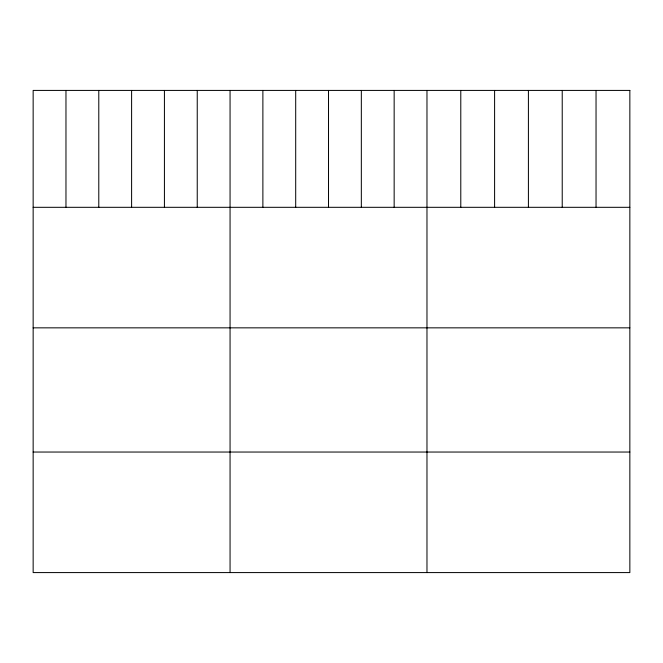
<?xml version="1.0" encoding="UTF-8"?>
<svg xmlns="http://www.w3.org/2000/svg" width="663" height="663" viewBox="0 0 663 663"><rect width="100%" height="100%" fill="white"/><g stroke="black" fill="none" stroke-linecap="round" stroke-linejoin="round"><path stroke-width="0.99" d="M33.15 207.312L629.85 207.312M33.15 327.845L629.85 327.845M33.15 452.042L629.85 452.042M596.037 90.417L596.037 207.312M562.224 90.417L562.224 207.312M528.411 90.417L528.411 207.312M494.598 90.417L494.598 207.312M460.785 90.417L460.785 207.312M426.972 90.417L426.972 572.583M394.154 90.417L394.154 207.312M361.335 90.417L361.335 207.312M328.516 90.417L328.516 207.312M295.698 90.417L295.698 207.312M262.88 90.417L262.88 207.312M230.061 90.417L230.061 572.583M197.243 90.417L197.243 207.312M164.424 90.417L164.424 207.312M131.606 90.417L131.606 207.312M98.787 90.417L98.787 207.312M65.968 90.417L65.968 207.312M629.85 90.417L33.15 90.417L33.15 572.583L629.85 572.583L629.85 90.417"/></g></svg>
